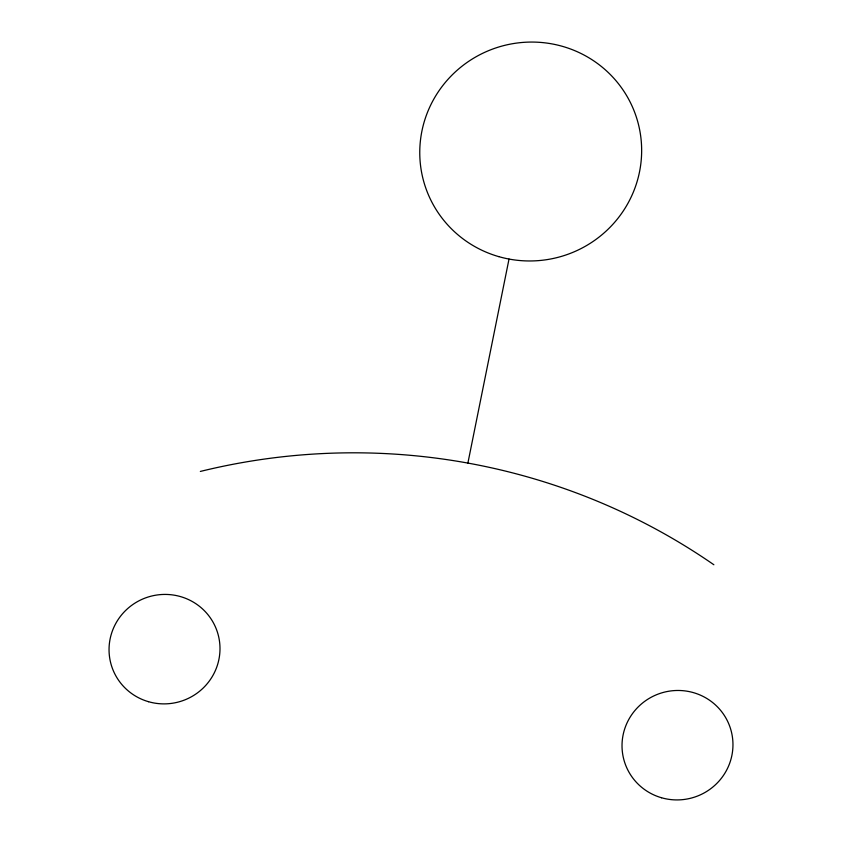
<?xml version="1.0" encoding="UTF-8"?>
<svg xmlns="http://www.w3.org/2000/svg" width="842" height="842" viewBox="0 0 842 842"><rect width="100%" height="100%" fill="white"/><g stroke="black" fill="none" stroke-linecap="round" stroke-linejoin="round"><path stroke-width="1.26" d="M467.889 463.089L509.021 259.052M200.343 471.436A632.447 622.059 -17.4 0 1 713.869 564.75M498.78 256.631A111.112 109.292 -17.4 0 0 638.689 125.374A111.112 109.292 -17.4 0 0 454.648 72.538A111.112 109.292 -17.4 0 0 498.78 256.631M148.55 701.712A55.551 54.646 -17.4 0 0 218.51 636.078A55.551 54.646 -17.4 0 0 126.489 609.661A55.551 54.646 -17.4 0 0 148.55 701.712M661.517 797.753A55.551 54.646 -17.4 0 0 731.477 732.119A55.551 54.646 -17.4 0 0 639.457 705.712A55.551 54.646 -17.4 0 0 661.517 797.753"/></g></svg>
